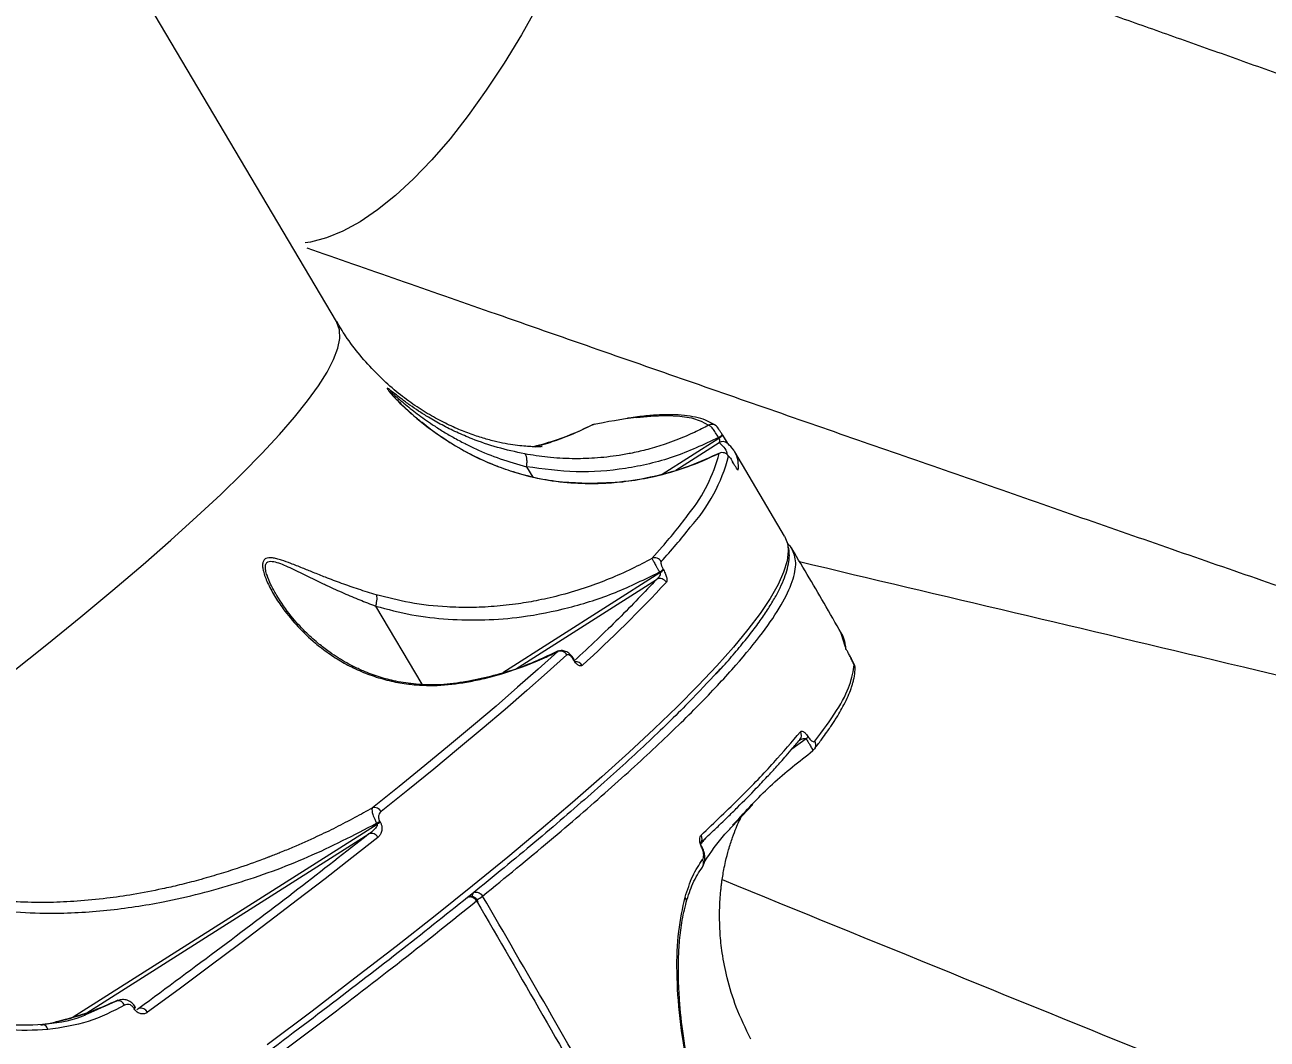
# Model space of a CAD drawing. Header units: millimetres. Extents: x -7083 to 7374, y -8368 to 7509.
# Drawn here: x 2950.7 to 3121.4, y -1060.7 to -921.3 of the extents above; entities that cross this region are included whole.
import ezdxf

# ---------------------------------------------------------------- set-up
doc = ezdxf.new("R2010")
doc.units = ezdxf.units.MM
for name, color, linetype in [('DIKOM_ОБЪЕКТ', 7, 'Continuous'), ('DIKOM_РАЗМЕР_ЗОНА', 7, 'Continuous'), ('DIKOM_РАЗМЕР_ОБЪЕКТА', 7, 'Continuous')]:
    doc.layers.add(name, color=color, linetype=linetype)
doc.styles.add('style1', font='arial.ttf', dxfattribs={"width": 0.8})
doc.dimstyles.new('1-50', dxfattribs={"dimtxt": 300, "dimasz": 200, "dimexe": 100, "dimexo": 0, "dimgap": 100, "dimtad": 1, "dimtxsty": 'style1', "dimcen": 200, "dimclrd": 7, "dimclre": 7, "dimclrt": 7, "dimadec": 1, "dimazin": 2, "dimtfac": 1, "dimtmove": 0, "dimatfit": 2, "dimfxl": 0, "dimlwd": 25, "dimlwe": 18, "dimarcsym": 0})

# ---------------------------------------------------------------- blocks, each defined once
blk = doc.blocks.new('*D10')
at = {"layer": 'Defpoints', "color": 0, "transparency": 16777216}
for p in [(4593.55, 648.92), (-5583.43, 647.96), (4593.55, -5902.54)]:
    blk.add_point(p, dxfattribs=at)
at = {"layer": 'DIKOM_РАЗМЕР_ОБЪЕКТА', "color": 7, "lineweight": 18, "transparency": 16777216}
for p, q in [((4593.55, 648.92), (4593.55, -6002.54)), ((-5583.43, 647.96), (-5583.43, -6002.54))]:
    blk.add_line(p, q, dxfattribs=at)
at = {"layer": 'DIKOM_РАЗМЕР_ОБЪЕКТА', "color": 7, "lineweight": 25, "transparency": 16777216}
blk.add_line((-5383.43, -5902.54), (4393.55, -5902.54), dxfattribs=at)
at = {"layer": 'DIKOM_РАЗМЕР_ОБЪЕКТА', "color": 7, "transparency": 16777216}
for points in [[(-5383.43, -5869.2), (-5383.43, -5935.87), (-5583.43, -5902.54)], [(4393.55, -5869.2), (4393.55, -5935.87), (4593.55, -5902.54)]]:
    blk.add_solid(points, dxfattribs=at)
at = {"layer": 'DIKOM_РАЗМЕР_ОБЪЕКТА', "color": 7, "transparency": 16777216, "insert": (-226.13, -5649.37), "char_height": 300, "attachment_point": 5, "style": 'style1'}
blk.add_mtext('10150', dxfattribs=at)
blk = doc.blocks.new('*D11')
at = {"layer": 'Defpoints', "color": 0, "transparency": 16777216}
for p in [(-321.71, 5509.06), (-348.71, -4811.52), (5568.58, -4811.52)]:
    blk.add_point(p, dxfattribs=at)
at = {"layer": 'DIKOM_РАЗМЕР_ОБЪЕКТА', "color": 7, "lineweight": 18, "transparency": 16777216}
for p, q in [((-321.71, 5509.06), (5668.58, 5509.06)), ((-348.71, -4811.52), (5668.58, -4811.52))]:
    blk.add_line(p, q, dxfattribs=at)
at = {"layer": 'DIKOM_РАЗМЕР_ОБЪЕКТА', "color": 7, "lineweight": 25, "transparency": 16777216}
blk.add_line((5568.58, 5309.06), (5568.58, -4611.52), dxfattribs=at)
at = {"layer": 'DIKOM_РАЗМЕР_ОБЪЕКТА', "color": 7, "transparency": 16777216}
for points in [[(5535.25, 5309.06), (5601.91, 5309.06), (5568.58, 5509.06)], [(5535.25, -4611.52), (5601.91, -4611.52), (5568.58, -4811.52)]]:
    blk.add_solid(points, dxfattribs=at)
at = {"layer": 'DIKOM_РАЗМЕР_ОБЪЕКТА', "color": 7, "transparency": 16777216, "insert": (5315.31, 775.23), "char_height": 300, "attachment_point": 5, "rotation": 90, "style": 'style1'}
blk.add_mtext('10300', dxfattribs=at)
blk = doc.blocks.new('*D12')
at = {"layer": 'Defpoints', "color": 0, "transparency": 16777216}
for p in [(-621.71, 7509.06), (-373.6, -6811.53), (7273.89, -6811.53)]:
    blk.add_point(p, dxfattribs=at)
at = {"layer": 'DIKOM_РАЗМЕР_ЗОНА', "color": 7, "lineweight": 18, "transparency": 16777216}
for p, q in [((-621.71, 7509.06), (7373.89, 7509.06)), ((-373.6, -6811.53), (7373.89, -6811.53))]:
    blk.add_line(p, q, dxfattribs=at)
at = {"layer": 'DIKOM_РАЗМЕР_ЗОНА', "color": 7, "lineweight": 25, "transparency": 16777216}
blk.add_line((7273.89, 7309.06), (7273.89, -6611.53), dxfattribs=at)
at = {"layer": 'DIKOM_РАЗМЕР_ЗОНА', "color": 7, "transparency": 16777216}
for points in [[(7240.56, 7309.06), (7307.22, 7309.06), (7273.89, 7509.06)], [(7240.56, -6611.53), (7307.22, -6611.53), (7273.89, -6811.53)]]:
    blk.add_solid(points, dxfattribs=at)
at = {"layer": 'DIKOM_РАЗМЕР_ЗОНА', "color": 7, "transparency": 16777216, "insert": (7020.62, 1288.25), "char_height": 300, "attachment_point": 5, "rotation": 90, "style": 'style1'}
blk.add_mtext('14300', dxfattribs=at)
blk = doc.blocks.new('*D13')
at = {"layer": 'Defpoints', "color": 0, "transparency": 16777216}
for p in [(6593.53, 996.24), (-7083.43, 647.96), (6593.53, -8268.31)]:
    blk.add_point(p, dxfattribs=at)
at = {"layer": 'DIKOM_РАЗМЕР_ЗОНА', "color": 7, "lineweight": 18, "transparency": 16777216}
for p, q in [((6593.53, 996.24), (6593.53, -8368.31)), ((-7083.43, 647.96), (-7083.43, -8368.31))]:
    blk.add_line(p, q, dxfattribs=at)
at = {"layer": 'DIKOM_РАЗМЕР_ЗОНА', "color": 7, "lineweight": 25, "transparency": 16777216}
blk.add_line((-6883.43, -8268.31), (6393.53, -8268.31), dxfattribs=at)
at = {"layer": 'DIKOM_РАЗМЕР_ЗОНА', "color": 7, "transparency": 16777216}
for points in [[(-6883.43, -8234.97), (-6883.43, -8301.64), (-7083.43, -8268.31)], [(6393.53, -8234.97), (6393.53, -8301.64), (6593.53, -8268.31)]]:
    blk.add_solid(points, dxfattribs=at)
at = {"layer": 'DIKOM_РАЗМЕР_ЗОНА', "color": 7, "transparency": 16777216, "insert": (322.1, -8015.03), "char_height": 300, "attachment_point": 5, "style": 'style1'}
blk.add_mtext('13650', dxfattribs=at)

msp = doc.modelspace()

# ---------------------------------------------------------------- linework, layer by layer
at = {"layer": 'DIKOM_ОБЪЕКТ', "color": 7, "linetype": 'Continuous', "lineweight": 15}
for p, q in [((2993.526, -962.059), (2805.797, -644.821)), ((3028.955, -976.166), (3028.771, -976.243)), ((3038.265, -983.011), (3046.062, -978.059)), ((3046.062, -978.059), (3046.021, -977.99)), ((3046.552, -977.579), (3046.549, -977.576)), ((3046.592, -977.647), (3046.552, -977.579)), ((3040.138, -982.467), (3046.103, -978.678)), ((3055.116, -991.522), (3048.268, -979.95)), ((3047.969, -981.34), (3047.941, -981.292)), ((3047.943, -981.299), (3047.941, -981.292)), ((3047.943, -981.299), (3047.97, -981.346)), ((3047.969, -981.34), (3047.97, -981.346)), ((3019.652, -981.992), (3019.653, -981.994)), ((3019.653, -981.994), (3020.509, -983.442)), ((3027.714, -984.31), (3027.72, -984.304)), ((3038.304, -992.988), (3036.875, -994.599)), ((3056.131, -993.237), (3055.42, -992.388)), ((3016.391, -1010.266), (3037.96, -996.551)), ((3037.96, -996.551), (3037.907, -996.463)), ((3038.413, -996.095), (3038.466, -996.183)), ((3018.134, -1009.803), (3037.512, -997.482)), ((2998.901, -1001.139), (2998.902, -1001.142)), ((2998.902, -1001.142), (3005.267, -1011.899)), ((3062.92, -1005.069), (3062.874, -1004.92)), ((3063.415, -1006.662), (3062.92, -1005.069)), ((3026.029, -1008.427), (3026.046, -1008.455)), ((3026.097, -1008.384), (3026.081, -1008.356)), ((3058.094, -1019.4), (3056.11, -1020.814)), ((3059.087, -1020.919), (3058.961, -1021.013)), ((3058.977, -1021.005), (3059.209, -1020.788)), ((3048.531, -1030.766), (3050.732, -1028.41)), ((2957.33, -1057.61), (2999.103, -1031.101)), ((2999.103, -1031.101), (2999.041, -1030.997)), ((2999.461, -1030.707), (2999.523, -1030.811)), ((3047.97, -1031.257), (3048.504, -1030.706)), ((3047.976, -1031.36), (3048.531, -1030.766)), ((2959.226, -1057.052), (2997.965, -1032.469)), ((3011.519, -1041.209), (3011.564, -1041.179)), ((2963.307, -1055.419), (2959.351, -1057.186)), ((2965.658, -1056.398), (2965.706, -1056.479)), ((2965.901, -1056.294), (2965.853, -1056.213)), ((2965.854, -1056.215), (2965.853, -1056.213)), ((2966.365, -1056.447), (2966.065, -1056.623)), ((2952.89, -1058.722), (2954.815, -1058.349)), ((2953.736, -1058.546), (2952.943, -1058.691))]:
    msp.add_line(p, q, dxfattribs=at)
at = {"layer": 'DIKOM_ОБЪЕКТ', "color": 7, "linetype": 'Continuous', "lineweight": 15, "flags": 128}
for points in [[(3031.53, -895.471), (3029.699, -900.292), (3027.746, -905.028), (3025.682, -909.654), (3023.519, -914.143), (3021.268, -918.472), (3018.941, -922.617), (3016.551, -926.556), (3014.111, -930.266), (3011.634, -933.729), (3009.134, -936.924), (3006.625, -939.835), (3004.12, -942.445), (3001.632, -944.741), (2999.176, -946.709), (2996.764, -948.34), (2994.41, -949.624), (2992.127, -950.555), (2989.927, -951.126), (2989.231, -951.234)], [(2948.772, -1010.367), (2953.718, -1006.421), (2958.395, -1002.615), (2962.799, -998.951), (2966.926, -995.435), (2970.772, -992.068), (2974.332, -988.855), (2977.605, -985.797), (2980.587, -982.899), (2983.276, -980.162), (2985.667, -977.589), (2987.761, -975.183), (2989.553, -972.945), (2991.044, -970.879), (2992.231, -968.985), (2993.114, -967.266), (2993.691, -965.722), (2993.962, -964.357), (2993.926, -963.17), (2993.585, -962.163), (2993.526, -962.059)], [(3034.763, -975.22), (3036.704, -975.034), (3038.842, -974.957), (3040.709, -975.044), (3042.304, -975.296), (3043.625, -975.714), (3044.671, -976.296)], [(3028.683, -976.258), (3028.85, -976.19), (3028.955, -976.166)], [(3047.469, -979.024), (3047.353, -978.867), (3047.237, -978.757)], [(3055.116, -991.522), (3055.482, -992.401), (3055.553, -992.726)], [(3055.553, -992.726), (3055.62, -993.584), (3055.453, -994.944), (3054.981, -996.482), (3054.205, -998.196), (3053.126, -1000.084), (3051.743, -1002.146), (3050.059, -1004.378), (3048.075, -1006.78), (3045.793, -1009.349), (3043.213, -1012.083), (3040.34, -1014.981), (3037.174, -1018.038), (3033.719, -1021.253), (3029.978, -1024.624), (3025.953, -1028.147), (3021.649, -1031.819), (3017.068, -1035.637), (3012.215, -1039.598), (3007.093, -1043.699), (3001.708, -1047.936), (2996.063, -1052.306), (2990.164, -1056.804), (2984.014, -1061.428)], [(3023.925, -1007.396), (3021.245, -1009.814), (3018.418, -1012.31), (3015.445, -1014.884), (3012.328, -1017.534), (3009.068, -1020.26), (3005.667, -1023.061), (3002.126, -1025.935), (2998.447, -1028.881)], [(3025.181, -1007.846), (3022.494, -1010.268), (3019.661, -1012.77), (3016.682, -1015.349), (3013.558, -1018.006), (3010.291, -1020.738), (3006.882, -1023.545), (3003.334, -1026.425), (2999.646, -1029.378)], [(3026.08, -1008.355), (3026.077, -1008.375), (3026.029, -1008.427)], [(3026.097, -1008.384), (3026.093, -1008.403), (3026.046, -1008.455)], [(3059.302, -1020.642), (3059.228, -1020.763), (3059.209, -1020.788)], [(2999.216, -1032.943), (2995.646, -1035.751), (2991.961, -1038.617), (2988.164, -1041.54), (2984.256, -1044.52), (2980.238, -1047.555), (2976.112, -1050.643), (2971.879, -1053.785), (2967.54, -1056.979)], [(3043.708, -1034.28), (3043.78, -1034.271), (3043.789, -1034.28)], [(2953.841, -1059.358), (2953.782, -1059.186), (2953.701, -1059.031), (2953.603, -1058.898), (2953.49, -1058.792), (2953.367, -1058.718), (2953.239, -1058.676), (2953.108, -1058.669), (2952.981, -1058.698)]]:
    msp.add_lwpolyline(points, dxfattribs=at)
at = {"layer": 'DIKOM_ОБЪЕКТ', "color": 7, "linetype": 'Continuous', "lineweight": 15}
for centre, radius, start, end in [((3042.616, -1039.539), 64.797, 96.96117, 102.41702), ((3045.118, -977.185), 0.995, 53.24783, 116.70208), ((3045.12, -977.181), 0.991, 30.60878, 53.18757), ((3045.314, -976.532), 1.621, 295.86157, 319.77194), ((3045.355, -976.6), 1.621, 295.86157, 319.77194), ((3046.613, -979.533), 0.996, 51.24946, 120.86308), ((3046.556, -981.063), 1.004, 30.72108, 116.06779), ((3045.251, -981.736), 3.503, 9.39224, 50.73281), ((3025.232, -974.863), 21.544, 321.12952, 345.7642), ((3024.543, -974.505), 23.661, 318.08277, 345.19872), ((3043.859, -981.969), 4.914, 354.20029, 9.42469), ((2983.666, -945.282), 72.534, 318.87483, 323.54308), ((2976.716, -938.903), 83.213, 317.59388, 321.84403), ((3037.282, -995.526), 1.013, 30.003, 113.69544), ((3036.26, -993.667), 3.245, 300.50864, 311.57091), ((3036.313, -993.756), 3.245, 300.50864, 311.57091), ((2895.882, -864.687), 195.398, 312.25776, 317.03015), ((3037.982, -998.375), 1.009, 29.83891, 117.78596), ((3024.297, -1008.338), 1.012, 29.10455, 111.51543), ((3062.557, -1007.157), 0.991, 3.33406, 29.99438), ((3026.384, -1009.815), 1.031, 29.53957, 95.96353), ((3063.823, -1009.685), 0.99, 353.26389, 29.89067), ((3056.462, -1018.903), 0.97, 321.92767, 30.54467), ((3057.635, -1018.85), 0.716, 309.83112, 341.91638), ((3058.431, -1020.202), 0.976, 333.18038, 30.29375), ((2998.751, -1029.843), 1.009, 27.47639, 107.51533), ((2996.269, -1026.533), 5.255, 301.83656, 307.40474), ((2996.331, -1026.637), 5.255, 301.83656, 307.40474), ((2998.331, -1033.391), 0.992, 26.86663, 111.62633), ((3042.831, -1033.135), 0.938, 318.28485, 31.96448), ((3043.081, -1036.495), 0.903, 324.02902, 33.64353), ((3011.868, -1041.884), 0.76, 99.73388, 117.36234), ((3012.794, -1040.949), 0.608, 138.68833, 193.39598), ((3012.689, -1041.226), 0.764, 99.81303, 117.39798), ((3009.32, -1035.315), 7.126, 299.51502, 306.95882), ((3040.838, -1041.655), 0.776, 345.16581, 39.41802), ((3012.706, -1041.502), 0.188, 294.50339, 343.12391), ((2963.499, -1056.365), 0.965, 22.27358, 101.42806), ((2965.478, -1056.009), 0.429, 294.93472, 331.3532), ((2965.547, -1056.117), 0.396, 293.704, 333.43449), ((2966.646, -1057.392), 0.985, 24.79451, 106.56682)]:
    msp.add_arc(centre, radius, start, end, dxfattribs=at)
for points, knots in [([(3031.53, -895.471), (3034.9, -896.673), (3041.408, -898.993), (3050.763, -902.325), (3059.387, -905.395), (3067.84, -908.401), (3076.427, -911.454), (3085.094, -914.533), (3093.417, -917.489), (3101.305, -920.289), (3109.172, -923.081), (3117.11, -925.898), (3127.228, -929.487), (3139.321, -933.774), (3153.311, -938.732), (3167.026, -943.589), (3180.402, -948.323), (3190.728, -951.975), (3198.236, -954.627), (3203.103, -956.346), (3207.956, -958.059), (3212.427, -959.636), (3216.586, -961.102), (3220.619, -962.523), (3224.95, -964.047), (3230.016, -965.829), (3235.862, -967.882), (3242.571, -970.235), (3249.47, -972.651), (3256.173, -974.993), (3262.467, -977.187), (3268.209, -979.185), (3273.513, -981.026), (3279.037, -982.939), (3284.942, -984.978), (3291.226, -987.14), (3297.176, -989.18), (3302.802, -991.103), (3306.424, -992.335), (3308.189, -992.935)], [0, 0, 0, 0, 0.0330657, 0.063849, 0.0923497, 0.118568, 0.1480427, 0.1782799, 0.2057466, 0.2322012, 0.2584342, 0.2860887, 0.3136956, 0.3628747, 0.4119019, 0.4607773, 0.508627, 0.5556489, 0.5730286, 0.5908862, 0.6092219, 0.6266811, 0.640553, 0.6556049, 0.6718367, 0.6892486, 0.7128119, 0.7382401, 0.7659593, 0.7922881, 0.8160625, 0.8395798, 0.8599151, 0.8789479, 0.9054701, 0.9308364, 0.9550468, 0.9781014, 1, 1, 1, 1]), ([(2989.427, -951.897), (2997.848, -954.842), (3015.189, -960.907), (3040.953, -969.884), (3066.778, -978.87), (3092.102, -987.672), (3116.937, -996.295), (3140.816, -1004.576), (3163.773, -1012.521), (3185.831, -1020.128), (3207.388, -1027.517), (3228.464, -1034.684), (3242.025, -1039.218), (3248.812, -1041.487)], [0, 0, 0, 0, 0.0883432, 0.1819345, 0.2752791, 0.3685131, 0.4617734, 0.5552002, 0.6435701, 0.7323384, 0.8214365, 0.9106269, 1, 1, 1, 1]), ([(3021.754, -979.233), (3021.763, -979.232), (3021.798, -979.229), (3021.609, -979.244), (3021.177, -979.257), (3020.49, -979.252), (3019.581, -979.205), (3018.459, -979.096), (3017.136, -978.902), (3015.624, -978.6), (3013.935, -978.165), (3012.081, -977.569), (3010.079, -976.785), (3007.95, -975.781), (3005.722, -974.531), (3003.434, -973.009), (3001.134, -971.198), (2998.874, -969.094), (2996.725, -966.697), (2994.915, -964.334), (2993.949, -962.707), (2993.552, -962.038)], [0, 0, 0, 0, 0.021019, 0.0907649, 0.1568808, 0.2196079, 0.2792641, 0.3362303, 0.3909338, 0.4438322, 0.4953983, 0.5461044, 0.5964061, 0.6467228, 0.6974104, 0.7486681, 0.8007023, 0.8536052, 0.9073666, 0.961902, 1, 1, 1, 1]), ([(3019.397, -980.234), (3018.129, -979.957), (3015.592, -979.404), (3012.524, -978.335), (3010.016, -977.269), (3008.01, -976.271), (3006.273, -975.284), (3004.817, -974.363), (3003.563, -973.503), (3002.46, -972.688), (3001.641, -972.05), (3001.115, -971.637), (3000.667, -971.292), (3000.422, -971.139), (3000.495, -971.305), (3000.696, -971.57), (3001.02, -971.949), (3001.634, -972.621), (3002.72, -973.717), (3004.327, -975.169), (3006.436, -976.864), (3009.061, -978.68), (3011.929, -980.3), (3014.62, -981.54), (3017.046, -982.463), (3020.043, -983.358), (3023.598, -984.095), (3026.376, -984.236), (3027.72, -984.304)], [0, 0, 0, 0, 0.0626382, 0.1252896, 0.1665067, 0.2082742, 0.2494061, 0.2817626, 0.311983, 0.3454827, 0.3744558, 0.3909839, 0.4059773, 0.4373838, 0.4528832, 0.4689931, 0.4839699, 0.5004509, 0.5398825, 0.5827295, 0.6256344, 0.6878832, 0.7498864, 0.7919032, 0.8336245, 0.8747441, 0.9394042, 1, 1, 1, 1]), ([(3000.798, -971.629), (3000.824, -971.635), (3000.864, -971.645), (3001.025, -971.769), (3001.222, -971.931), (3001.541, -972.204), (3002.069, -972.659), (3002.78, -973.263), (3003.661, -973.981), (3004.615, -974.722), (3005.637, -975.472), (3006.795, -976.273), (3008.097, -977.109), (3009.581, -977.983), (3011.098, -978.793), (3013.216, -979.812), (3015.976, -980.957), (3018.427, -981.647), (3019.652, -981.992)], [0, 0, 0, 0, 0.034254, 0.05261, 0.0720223, 0.1057062, 0.144028, 0.1998207, 0.2564317, 0.3135501, 0.3710539, 0.4297509, 0.500766, 0.571655, 0.6478294, 0.7137204, 0.8568814, 1, 1, 1, 1]), ([(3027.715, -984.286), (3026.509, -984.242), (3024.072, -984.153), (3020.633, -983.523), (3017.514, -982.666), (3014.58, -981.575), (3011.913, -980.323), (3009.581, -978.995), (3007.806, -977.837), (3006.416, -976.83), (3005.199, -975.886), (3003.734, -974.673), (3002.363, -973.406), (3001.418, -972.419), (3000.978, -971.917), (3000.88, -971.782), (3000.83, -971.713)], [0, 0, 0, 0, 0.1010784, 0.2041805, 0.2981186, 0.3839544, 0.4838934, 0.5674148, 0.6348904, 0.6862717, 0.7333236, 0.7887129, 0.8867598, 0.9416342, 0.9705909, 1, 1, 1, 1]), ([(3045.235, -976.107), (3045.007, -975.971), (3044.419, -975.619), (3043.255, -975.255), (3041.769, -974.97), (3040.075, -974.84), (3038.182, -974.845), (3036.049, -975.004), (3034.486, -975.171), (3033.571, -975.324), (3033.51, -975.335)], [0, 0, 0, 0, 0.0932212, 0.2410145, 0.3895147, 0.538232, 0.6876582, 0.8379771, 0.9890758, 1, 1, 1, 1]), ([(3044.671, -976.296), (3044.028, -976.629), (3043.006, -977.158), (3041.026, -978.04), (3038.889, -978.859), (3036.412, -979.605), (3034.294, -980.104), (3031.863, -980.544), (3029.103, -980.853), (3025.809, -980.933), (3022.6, -980.76), (3020.441, -980.405), (3019.397, -980.234)], [0, 0, 0, 0, 0.0834527, 0.1325787, 0.2499223, 0.3473675, 0.4310406, 0.5009619, 0.6323516, 0.7505555, 0.8795224, 1, 1, 1, 1]), ([(3028.854, -976.189), (3027.207, -976.959), (3024.535, -978.21), (3021.684, -978.959), (3020.59, -979.246)], [0, 0, 0, 0, 0.6159637, 1, 1, 1, 1]), ([(3020.827, -979.25), (3021.3, -979.118), (3022.615, -978.751), (3024.393, -978.125), (3026.014, -977.478), (3027.338, -976.906), (3028.17, -976.505), (3028.683, -976.258)], [0, 0, 0, 0, 0.174992, 0.4861377, 0.670807, 0.7971179, 1, 1, 1, 1]), ([(3046.021, -977.99), (3045.889, -977.76), (3045.627, -977.302), (3045.221, -976.74), (3044.874, -976.361), (3044.739, -976.318), (3044.671, -976.296)], [0, 0, 0, 0, 0.253719, 0.5054533, 0.7541437, 1, 1, 1, 1]), ([(3045.673, -976.367), (3045.656, -976.352), (3045.536, -976.241), (3045.374, -976.169), (3045.235, -976.107)], [0, 0, 0, 0, 0.1383365, 1, 1, 1, 1]), ([(3046.55, -977.593), (3046.51, -977.526), (3046.428, -977.392), (3046.258, -977.121), (3046.05, -976.804), (3045.838, -976.508), (3045.756, -976.428), (3045.714, -976.388)], [0, 0, 0, 0, 0.1182711, 0.2378446, 0.4825289, 0.7362035, 1, 1, 1, 1]), ([(3046.021, -977.99), (3043.975, -978.951), (3039.881, -980.874), (3033.25, -982.393), (3026.447, -982.94), (3021.917, -982.31), (3019.653, -981.994)], [0, 0, 0, 0, 0.2496548, 0.4994936, 0.7498083, 1, 1, 1, 1]), ([(3046.062, -978.059), (3046.078, -978.089), (3046.112, -978.152), (3046.149, -978.254), (3046.174, -978.357), (3046.185, -978.479), (3046.167, -978.599), (3046.124, -978.652), (3046.103, -978.678)], [0, 0, 0, 0, 0.1100781, 0.2280869, 0.3574749, 0.500872, 0.7500115, 1, 1, 1, 1]), ([(3046.59, -977.645), (3046.641, -977.731), (3046.745, -977.905), (3046.899, -978.159), (3047.042, -978.39), (3047.167, -978.589), (3047.222, -978.671), (3047.245, -978.706)], [0, 0, 0, 0, 0.2109451, 0.4226895, 0.6322643, 0.844044, 1, 1, 1, 1]), ([(3047.235, -978.752), (3047.23, -978.741), (3047.219, -978.717), (3047.103, -978.524), (3046.971, -978.305), (3046.854, -978.109), (3046.725, -977.891), (3046.636, -977.738), (3046.591, -977.661)], [0, 0, 0, 0, 0.2212716, 0.4740825, 0.6028355, 0.7338374, 0.8656447, 1, 1, 1, 1]), ([(3046.322, -980.066), (3044.855, -980.737), (3041.911, -982.083), (3037.233, -983.399), (3032.441, -984.225), (3029.213, -984.277), (3027.597, -984.303)], [0, 0, 0, 0, 0.2494634, 0.5008272, 0.7501197, 1, 1, 1, 1]), ([(3046.103, -978.678), (3046.586, -979.091), (3047.103, -979.533), (3047.171, -980.24), (3047.176, -980.287)], [0, 0, 0, 0, 0.9337038, 1, 1, 1, 1]), ([(3019.652, -981.992), (3019.675, -981.779), (3019.722, -981.341), (3019.689, -980.783), (3019.582, -980.373), (3019.458, -980.279), (3019.397, -980.234)], [0, 0, 0, 0, 0.2426822, 0.4999901, 0.7573032, 1, 1, 1, 1]), ([(3027.72, -984.304), (3028.653, -984.299), (3030.645, -984.289), (3033.808, -983.978), (3037.574, -983.301), (3041.778, -982.118), (3044.669, -980.813), (3046.114, -980.161)], [0, 0, 0, 0, 0.1471495, 0.3139277, 0.5003318, 0.7501636, 1, 1, 1, 1]), ([(3047.419, -980.55), (3047.428, -980.548), (3047.448, -980.544), (3047.57, -980.706), (3047.742, -980.965), (3047.875, -981.187), (3047.943, -981.299)], [0, 0, 0, 0, 0.2500496, 0.4998877, 0.7492336, 1, 1, 1, 1]), ([(3048.749, -982.466), (3048.735, -982.468), (3048.708, -982.473), (3048.527, -982.231), (3048.271, -981.845), (3048.071, -981.513), (3047.97, -981.346)], [0, 0, 0, 0, 0.2500095, 0.4997961, 0.7494575, 1, 1, 1, 1]), ([(3013.604, -1041.01), (3016.741, -1038.442), (3022.989, -1033.328), (3031.007, -1026.383), (3037.981, -1020.021), (3043.823, -1014.297), (3048.567, -1009.201), (3052.217, -1004.737), (3054.798, -1000.899), (3056.302, -997.698), (3056.846, -995.085), (3056.362, -993.851), (3056.122, -993.242)], [0, 0, 0, 0, 0.1039819, 0.2071145, 0.3093978, 0.4108317, 0.5114162, 0.6111514, 0.7100373, 0.8080737, 0.9052608, 1, 1, 1, 1]), ([(3045.712, -1010.457), (3045.958, -1010.192), (3046.881, -1009.196), (3048.277, -1007.583), (3049.897, -1005.625), (3051.301, -1003.793), (3052.509, -1002.077), (3053.521, -1000.475), (3054.344, -998.98), (3054.981, -997.585), (3055.439, -996.279), (3055.706, -995.055), (3055.8, -993.979), (3055.701, -993.342), (3055.657, -993.065)], [0, 0, 0, 0, 0.0338415, 0.1273606, 0.2201086, 0.312037, 0.4031071, 0.4932994, 0.5826272, 0.6711557, 0.7590218, 0.8463206, 0.9330753, 1, 1, 1, 1]), ([(3062.911, -1004.898), (3062.123, -1003.515), (3059.82, -999.471), (3057.433, -995.475), (3055.862, -992.846)], [0, 0, 0, 0, 0.3422303, 1, 1, 1, 1]), ([(2998.972, -999.592), (2998.165, -999.345), (2996.541, -998.848), (2994.22, -998.034), (2992.149, -997.252), (2990.362, -996.538), (2988.773, -995.892), (2987.31, -995.303), (2986.141, -994.876), (2985.312, -994.634), (2984.519, -994.472), (2983.869, -994.505), (2983.489, -994.849), (2983.354, -995.245), (2983.352, -995.755), (2983.508, -996.623), (2984.022, -997.979), (2984.97, -999.742), (2986.347, -1001.799), (2988.188, -1004.018), (2990.313, -1006.038), (2992.385, -1007.632), (2994.309, -1008.858), (2996.405, -1009.938), (2998.647, -1010.827), (3001.01, -1011.491), (3003.265, -1011.884), (3005.383, -1012.055), (3008.03, -1012.08), (3010.037, -1011.797), (3011.38, -1011.607)], [0, 0, 0, 0, 0.0414679, 0.0834109, 0.1246539, 0.1569919, 0.1872219, 0.2206019, 0.2496168, 0.2661071, 0.2811088, 0.3124967, 0.3280546, 0.3440075, 0.3590833, 0.375594, 0.4150533, 0.4578405, 0.5006759, 0.5629603, 0.6249164, 0.6667754, 0.7084899, 0.749705, 0.7931822, 0.8347088, 0.8746289, 0.9063802, 0.9373517, 1, 1, 1, 1]), ([(2985.307, -999.689), (2985.28, -999.645), (2984.974, -999.156), (2984.488, -998.211), (2984.007, -997.092), (2983.784, -996.272), (2983.722, -995.717), (2983.807, -995.289), (2984.07, -995.031), (2984.56, -994.952), (2985.313, -995.113), (2986.301, -995.495), (2987.375, -995.984), (2988.486, -996.522), (2989.625, -997.083), (2990.857, -997.685), (2992.479, -998.459), (2994.446, -999.353), (2996.679, -1000.299), (2998.167, -1000.864), (2998.902, -1001.142)], [0, 0, 0, 0, 0.0068969, 0.0775385, 0.1487441, 0.1867894, 0.2203815, 0.2568218, 0.291724, 0.3255938, 0.3791475, 0.434267, 0.489576, 0.5456533, 0.598854, 0.6529778, 0.7174166, 0.8189735, 0.9105736, 1, 1, 1, 1]), ([(3036.875, -994.599), (3035.961, -995.086), (3034.047, -996.107), (3031.076, -997.417), (3027.856, -998.625), (3024.611, -999.608), (3021.445, -1000.346), (3018.35, -1000.881), (3015.223, -1001.229), (3011.947, -1001.375), (3008.073, -1001.28), (3003.719, -1000.818), (3000.504, -999.988), (2998.972, -999.592)], [0, 0, 0, 0, 0.0794209, 0.1663985, 0.2491831, 0.343698, 0.4269131, 0.4989153, 0.5848865, 0.6680878, 0.7497662, 0.8807262, 1, 1, 1, 1]), ([(3036.875, -994.599), (3036.9, -994.641), (3036.951, -994.728), (3037.137, -995.061), (3037.333, -995.417), (3037.509, -995.736), (3037.704, -996.092), (3037.839, -996.338), (3037.907, -996.463)], [0, 0, 0, 0, 0.2323446, 0.4741883, 0.6010931, 0.7316485, 0.8645977, 1, 1, 1, 1]), ([(3038.159, -995.02), (3038.138, -995.059), (3038.094, -995.138), (3038.111, -995.344), (3038.163, -995.549), (3038.226, -995.724), (3038.309, -995.91), (3038.379, -996.033), (3038.413, -996.095)], [0, 0, 0, 0, 0.2487728, 0.4982672, 0.6262752, 0.7492606, 0.8753103, 1, 1, 1, 1]), ([(3057.161, -995.042), (3076.824, -999.69), (3118.719, -1009.593), (3182.619, -1025), (3226.724, -1035.985), (3248.812, -1041.487)], [0, 0, 0, 0, 0.3062876, 0.6525775, 1, 1, 1, 1]), ([(2998.901, -1001.139), (3000.549, -1001.576), (3003.833, -1002.448), (3008.867, -1003.027), (3013.912, -1003.12), (3019.486, -1002.657), (3025.519, -1001.464), (3031.901, -999.43), (3035.908, -997.45), (3037.907, -996.463)], [0, 0, 0, 0, 0.1253581, 0.2497307, 0.3744926, 0.5004033, 0.6664972, 0.8335804, 1, 1, 1, 1]), ([(3037.96, -996.551), (3037.971, -996.573), (3037.993, -996.618), (3038.011, -996.731), (3037.984, -996.915), (3037.834, -997.209), (3037.641, -997.373), (3037.512, -997.482)], [0, 0, 0, 0, 0.0515544, 0.1084871, 0.2507106, 0.5004723, 1, 1, 1, 1]), ([(3038.466, -996.183), (3038.519, -996.279), (3038.628, -996.472), (3038.756, -996.763), (3038.854, -997.037), (3038.935, -997.358), (3038.962, -997.683), (3038.892, -997.81), (3038.857, -997.873)], [0, 0, 0, 0, 0.1238392, 0.2505968, 0.3732756, 0.5015505, 0.7510094, 1, 1, 1, 1]), ([(3037.512, -997.482), (3035.859, -999.234), (3032.614, -1002.673), (3028.308, -1006.694), (3026.196, -1008.667)], [0, 0, 0, 0, 0.5093961, 1, 1, 1, 1]), ([(3011.373, -1011.533), (3010.192, -1011.709), (3007.857, -1012.056), (3004.58, -1011.954), (3001.772, -1011.541), (2999.356, -1010.907), (2997.408, -1010.185), (2995.843, -1009.456), (2994.61, -1008.792), (2993.456, -1008.089), (2992.206, -1007.231), (2990.767, -1006.108), (2989.059, -1004.549), (2987.082, -1002.404), (2985.932, -1000.648), (2985.302, -999.687)], [0, 0, 0, 0, 0.1016875, 0.2010435, 0.2869504, 0.3598131, 0.4355093, 0.4874215, 0.5308141, 0.5768775, 0.6252504, 0.6864461, 0.7691148, 0.8736676, 1, 1, 1, 1]), ([(2998.972, -999.592), (2998.996, -999.671), (2999.045, -999.832), (2999.051, -1000.207), (2999.007, -1000.65), (2998.936, -1000.978), (2998.901, -1001.139)], [0, 0, 0, 0, 0.2457611, 0.5000034, 0.754244, 1, 1, 1, 1]), ([(3063.52, -1006.976), (3063.51, -1006.819), (3063.487, -1006.456), (3063.361, -1005.916), (3063.193, -1005.386), (3063.011, -1005.037), (3062.933, -1004.885)], [0, 0, 0, 0, 0.2382122, 0.5523778, 0.8062766, 1, 1, 1, 1]), ([(3024.008, -1007.321), (3022.043, -1008.236), (3017.965, -1010.133), (3013.568, -1011.081), (3011.29, -1011.572)], [0, 0, 0, 0, 0.4820776, 1, 1, 1, 1]), ([(3011.38, -1011.607), (3012.1, -1011.464), (3013.739, -1011.14), (3016.447, -1010.414), (3019.316, -1009.446), (3021.867, -1008.398), (3023.327, -1007.688), (3023.925, -1007.396)], [0, 0, 0, 0, 0.1659228, 0.3773769, 0.6331785, 0.8496452, 1, 1, 1, 1]), ([(3026.08, -1008.355), (3025.956, -1008.173), (3025.704, -1007.805), (3025.257, -1007.471), (3024.868, -1007.312), (3024.57, -1007.257), (3024.282, -1007.265), (3024.108, -1007.322), (3024.023, -1007.35)], [0, 0, 0, 0, 0.2473651, 0.5022707, 0.6313563, 0.7589094, 0.8822671, 1, 1, 1, 1]), ([(3064.046, -1007.914), (3063.957, -1007.754), (3063.78, -1007.436), (3063.577, -1007.044), (3063.442, -1006.762), (3063.424, -1006.695), (3063.415, -1006.662)], [0, 0, 0, 0, 0.2502644, 0.5000223, 0.7499123, 1, 1, 1, 1]), ([(3025.181, -1007.846), (3025.23, -1007.82), (3025.327, -1007.769), (3025.515, -1007.851), (3025.675, -1007.975), (3025.798, -1008.101), (3025.92, -1008.251), (3025.993, -1008.368), (3026.029, -1008.427)], [0, 0, 0, 0, 0.2499525, 0.4991791, 0.6254167, 0.749511, 0.8753954, 1, 1, 1, 1]), ([(3027.281, -1009.306), (3027.211, -1009.343), (3027.07, -1009.417), (3026.798, -1009.299), (3026.564, -1009.117), (3026.384, -1008.933), (3026.207, -1008.712), (3026.1, -1008.54), (3026.046, -1008.455)], [0, 0, 0, 0, 0.2499881, 0.4992036, 0.6251444, 0.7495018, 0.8750459, 1, 1, 1, 1]), ([(3026.123, -1008.573), (3026.125, -1008.571), (3026.151, -1008.545), (3026.144, -1008.491), (3026.112, -1008.419), (3026.096, -1008.383)], [0, 0, 0, 0, 0.0383437, 0.5078536, 1, 1, 1, 1]), ([(3064.666, -1009.255), (3064.645, -1009.199), (3064.574, -1009.018), (3064.396, -1008.639), (3064.199, -1008.242), (3064.094, -1008.04), (3064.042, -1007.94)], [0, 0, 0, 0, 0.1841573, 0.5965433, 0.8004841, 1, 1, 1, 1]), ([(3064.681, -1009.192), (3064.673, -1009.157), (3064.656, -1009.088), (3064.521, -1008.799), (3064.316, -1008.4), (3064.136, -1008.076), (3064.046, -1007.914)], [0, 0, 0, 0, 0.2500976, 0.5000335, 0.7500505, 1, 1, 1, 1]), ([(3046.301, -1009.709), (3045.072, -1011.059), (3042.376, -1014.021), (3037.009, -1019.262), (3030.464, -1025.276), (3022.942, -1031.811), (3014.518, -1038.819), (3005.223, -1046.272), (2995.117, -1054.126), (2984.258, -1062.341), (2972.713, -1070.872), (2960.522, -1079.691), (2947.807, -1088.728), (2938.833, -1094.972), (2934.371, -1098.076)], [0, 0, 0, 0, 0.0720993, 0.1582107, 0.2443208, 0.3302933, 0.4160296, 0.5014326, 0.5864068, 0.670638, 0.7541931, 0.8369902, 0.9189507, 1, 1, 1, 1]), ([(3046.301, -1009.709), (3046.109, -1009.948), (3045.891, -1010.217), (3045.583, -1010.537), (3045.547, -1010.574)], [0, 0, 0, 0, 0.8853226, 1, 1, 1, 1]), ([(3059.273, -1019.71), (3060.343, -1018.266), (3062.474, -1015.389), (3064.271, -1011.882), (3064.544, -1010.086), (3064.681, -1009.192)], [0, 0, 0, 0, 0.3360057, 0.669339, 1, 1, 1, 1]), ([(3059.302, -1020.642), (3059.619, -1020.231), (3060.188, -1019.494), (3060.864, -1018.559), (3061.357, -1017.85), (3061.743, -1017.274), (3062.428, -1016.212), (3063.166, -1014.938), (3063.841, -1013.538), (3064.175, -1012.697), (3064.377, -1012.098), (3064.51, -1011.653), (3064.645, -1011.107), (3064.762, -1010.468), (3064.79, -1010.035), (3064.806, -1009.801)], [0, 0, 0, 0, 0.0917437, 0.1645752, 0.2185497, 0.2618251, 0.3059894, 0.484291, 0.5979736, 0.7028521, 0.7371276, 0.7838037, 0.8431526, 0.9152034, 1, 1, 1, 1]), ([(3011.377, -1011.57), (3011.375, -1011.561), (3011.37, -1011.539), (3011.376, -1011.581), (3011.38, -1011.607)], [0, 0, 0, 0, 0.3890696, 1, 1, 1, 1]), ([(3043.627, -1032.638), (3045.493, -1030.863), (3049.217, -1027.319), (3053.778, -1022.571), (3056.126, -1019.795), (3057.298, -1018.41)], [0, 0, 0, 0, 0.3347086, 0.6680419, 1, 1, 1, 1]), ([(3057.168, -1019.612), (3057.291, -1019.53), (3057.5, -1019.392), (3057.786, -1019.32), (3057.959, -1019.331), (3058.042, -1019.359), (3058.078, -1019.387), (3058.094, -1019.4)], [0, 0, 0, 0, 0.4588342, 0.7744446, 0.9030965, 0.955625, 1, 1, 1, 1]), ([(3057.298, -1018.41), (3057.342, -1018.374), (3057.432, -1018.302), (3057.648, -1018.353), (3057.891, -1018.533), (3058.128, -1018.795), (3058.255, -1018.983), (3058.316, -1019.072)], [0, 0, 0, 0, 0.2502526, 0.4996962, 0.7493792, 0.8805436, 1, 1, 1, 1]), ([(3058.316, -1019.072), (3058.374, -1019.158), (3058.495, -1019.338), (3058.721, -1019.59), (3058.951, -1019.762), (3059.153, -1019.81), (3059.233, -1019.743), (3059.273, -1019.71)], [0, 0, 0, 0, 0.1200366, 0.2505904, 0.5002672, 0.749776, 1, 1, 1, 1]), ([(3043.633, -1033.625), (3044.162, -1033.129), (3045.11, -1032.238), (3046.31, -1031.088), (3047.22, -1030.206), (3047.959, -1029.482), (3049.318, -1028.137), (3050.943, -1026.489), (3052.713, -1024.623), (3053.815, -1023.425), (3054.668, -1022.475), (3055.411, -1021.632), (3056.338, -1020.556), (3056.97, -1019.786), (3057.319, -1019.361)], [0, 0, 0, 0, 0.0917403, 0.164578, 0.2185555, 0.2618419, 0.3060178, 0.4843556, 0.5980533, 0.7029459, 0.7476978, 0.8119716, 0.8960544, 1, 1, 1, 1]), ([(3048.504, -1030.706), (3050.113, -1028.957), (3053.37, -1025.416), (3057.108, -1022.496), (3058.999, -1021.019)], [0, 0, 0, 0, 0.49419, 1, 1, 1, 1]), ([(3058.094, -1019.4), (3058.185, -1019.554), (3058.362, -1019.855), (3058.64, -1020.338), (3058.867, -1020.752), (3058.99, -1021.007), (3058.971, -1021.011), (3058.961, -1021.013)], [0, 0, 0, 0, 0.1436704, 0.2808436, 0.533638, 0.7700107, 1, 1, 1, 1]), ([(2998.447, -1028.881), (2997.644, -1029.333), (2995.985, -1030.268), (2993.441, -1031.585), (2990.598, -1032.961), (2988.051, -1034.094), (2986.248, -1034.84), (2985.447, -1035.161), (2985.092, -1035.302), (2984.733, -1035.443), (2984.491, -1035.537), (2984.367, -1035.584), (2984.361, -1035.587), (2984.341, -1035.595), (2984.263, -1035.624), (2983.963, -1035.74), (2982.496, -1036.296), (2980.242, -1037.093), (2977.276, -1038.037), (2974.626, -1038.8), (2972.032, -1039.467), (2969.037, -1040.15), (2965.709, -1040.788), (2961.806, -1041.359), (2957.993, -1041.733), (2954.036, -1041.914), (2950.189, -1041.872), (2946.229, -1041.565), (2942.387, -1041.008), (2939.831, -1040.331), (2938.611, -1040.007)], [0, 0, 0, 0, 0.0443908, 0.0917365, 0.1380767, 0.1967861, 0.2262673, 0.2323187, 0.2384555, 0.2446775, 0.2509846, 0.2509957, 0.2510744, 0.2512845, 0.2520655, 0.25507, 0.2668452, 0.3278534, 0.3705338, 0.4172083, 0.4610567, 0.4999188, 0.5655438, 0.6245754, 0.6901528, 0.7500633, 0.8151009, 0.8747087, 0.9402021, 1, 1, 1, 1]), ([(2998.447, -1028.881), (2998.422, -1028.947), (2998.37, -1029.084), (2998.416, -1029.436), (2998.515, -1029.808), (2998.639, -1030.157), (2998.812, -1030.566), (2998.963, -1030.851), (2999.041, -1030.997)], [0, 0, 0, 0, 0.2198012, 0.4507103, 0.5749738, 0.7070951, 0.8496688, 1, 1, 1, 1]), ([(2999.646, -1029.378), (2999.58, -1029.441), (2999.448, -1029.567), (2999.341, -1029.813), (2999.3, -1030.052), (2999.305, -1030.26), (2999.348, -1030.486), (2999.424, -1030.635), (2999.461, -1030.707)], [0, 0, 0, 0, 0.2485605, 0.4980199, 0.6296991, 0.7488598, 0.878822, 1, 1, 1, 1]), ([(2938.45, -1041.161), (2940.131, -1041.621), (2943.53, -1042.552), (2948.779, -1043.204), (2954.95, -1043.467), (2961.967, -1043.072), (2970.581, -1041.764), (2979.85, -1039.384), (2989.699, -1035.821), (2995.924, -1032.607), (2999.041, -1030.997)], [0, 0, 0, 0, 0.0819739, 0.1657274, 0.2500105, 0.375545, 0.5002628, 0.6658806, 0.8326613, 1, 1, 1, 1]), ([(2999.103, -1031.101), (2999.108, -1031.114), (2999.121, -1031.139), (2999.129, -1031.204), (2999.101, -1031.36), (2998.945, -1031.61), (2998.573, -1032.025), (2998.208, -1032.291), (2997.965, -1032.469)], [0, 0, 0, 0, 0.0186317, 0.0391546, 0.0904883, 0.2499896, 0.5002462, 1, 1, 1, 1]), ([(2999.523, -1030.811), (2999.554, -1030.869), (2999.618, -1030.985), (2999.709, -1031.231), (2999.793, -1031.654), (2999.739, -1032.165), (2999.537, -1032.635), (2999.323, -1032.84), (2999.216, -1032.943)], [0, 0, 0, 0, 0.0621772, 0.1260316, 0.2513994, 0.5007758, 0.750449, 1, 1, 1, 1]), ([(3046.245, -1045.862), (3046.217, -1045.325), (3046.166, -1044.367), (3046.171, -1043.196), (3046.198, -1042.212), (3046.248, -1041.333), (3046.313, -1040.538), (3046.386, -1039.829), (3046.481, -1039.065), (3046.611, -1038.197), (3046.784, -1037.23), (3047.043, -1036.007), (3047.427, -1034.526), (3047.932, -1032.964), (3048.434, -1031.674), (3048.841, -1030.763), (3049.096, -1030.239), (3049.213, -1030.017), (3049.261, -1029.926)], [0, 0, 0, 0, 0.0565534, 0.1007863, 0.1396471, 0.175668, 0.2088324, 0.2391279, 0.266546, 0.3095371, 0.3582035, 0.4220034, 0.527656, 0.6506712, 0.7611781, 0.856679, 0.9413837, 1, 1, 1, 1]), ([(2997.965, -1032.469), (2994.768, -1034.974), (2988.375, -1039.985), (2977.823, -1047.992), (2970.184, -1053.629), (2966.365, -1056.447)], [0, 0, 0, 0, 0.3333151, 0.6666811, 1, 1, 1, 1]), ([(3043.708, -1034.28), (3043.665, -1034.186), (3043.579, -1033.992), (3043.469, -1033.618), (3043.419, -1033.211), (3043.469, -1032.844), (3043.574, -1032.707), (3043.627, -1032.638)], [0, 0, 0, 0, 0.1227572, 0.2513774, 0.5008934, 0.7504269, 1, 1, 1, 1]), ([(3044.1, -1036.282), (3044.99, -1034.976), (3046.185, -1033.221), (3047.611, -1031.739), (3047.976, -1031.36)], [0, 0, 0, 0, 0.7443698, 1, 1, 1, 1]), ([(3043.789, -1034.28), (3043.762, -1034.231), (3043.685, -1034.091), (3043.63, -1034.043), (3043.594, -1034.011)], [0, 0, 0, 0, 0.3503529, 1, 1, 1, 1]), ([(3044.219, -1033.055), (3044.094, -1033.197), (3043.875, -1033.445), (3043.691, -1033.732), (3043.613, -1033.855)], [0, 0, 0, 0, 0.5714833, 1, 1, 1, 1]), ([(3043.833, -1035.994), (3043.88, -1035.912), (3043.972, -1035.748), (3044.006, -1035.357), (3043.948, -1034.943), (3043.836, -1034.568), (3043.75, -1034.375), (3043.708, -1034.28)], [0, 0, 0, 0, 0.2499718, 0.4997182, 0.7494716, 0.8780049, 1, 1, 1, 1]), ([(3043.813, -1037.024), (3043.893, -1036.896), (3044.063, -1036.621), (3044.18, -1036.024), (3044.145, -1035.381), (3043.997, -1034.769), (3043.86, -1034.446), (3043.789, -1034.28)], [0, 0, 0, 0, 0.2021931, 0.4337363, 0.697872, 0.8447918, 1, 1, 1, 1]), ([(3041.589, -1041.849), (3041.871, -1040.953), (3042.471, -1039.042), (3043.348, -1037.724), (3043.813, -1037.024)], [0, 0, 0, 0, 0.4687046, 1, 1, 1, 1]), ([(3046.533, -1038.744), (3067.279, -1047.206), (3109.618, -1064.475), (3173.995, -1090.357), (3239.747, -1116.325), (3306.101, -1142.071), (3350.736, -1159.081), (3373.097, -1167.602)], [0, 0, 0, 0, 0.1928882, 0.3936496, 0.5950435, 0.7971268, 1, 1, 1, 1]), ([(3012.804, -1041.438), (3012.712, -1041.346), (3012.581, -1041.216), (3012.327, -1041.105), (3012.086, -1041.058), (3011.854, -1041.062), (3011.734, -1041.118), (3011.704, -1041.132)], [0, 0, 0, 0, 0.3152171, 0.4501008, 0.6745155, 0.9201867, 1, 1, 1, 1]), ([(3012.784, -1041.673), (3012.721, -1041.584), (3012.596, -1041.406), (3012.327, -1041.221), (3012.03, -1041.115), (3011.836, -1041.128), (3011.739, -1041.135)], [0, 0, 0, 0, 0.2499997, 0.4999997, 0.7499998, 1, 1, 1, 1]), ([(3012.559, -1040.473), (3012.656, -1040.466), (3012.85, -1040.452), (3013.147, -1040.558), (3013.416, -1040.743), (3013.542, -1040.921), (3013.604, -1041.01)], [0, 0, 0, 0, 0.2500002, 0.5000003, 0.7500003, 1, 1, 1, 1]), ([(3012.99, -1041.815), (3012.988, -1041.802), (3012.965, -1041.663), (3012.88, -1041.545), (3012.804, -1041.438)], [0, 0, 0, 0, 0.0953441, 1, 1, 1, 1]), ([(3198.092, -1641.617), (3197.447, -1630.177), (3196.158, -1607.297), (3192.951, -1572.864), (3188.815, -1538.389), (3183.662, -1503.894), (3177.558, -1469.616), (3170.523, -1435.587), (3162.584, -1401.836), (3153.705, -1368.186), (3143.836, -1334.465), (3132.966, -1300.706), (3121.083, -1266.942), (3108.265, -1233.407), (3094.523, -1200.132), (3079.956, -1167.343), (3064.6, -1135.062), (3048.469, -1103.32), (3031.557, -1071.912), (3019.588, -1051.311), (3013.604, -1041.01)], [0, 0, 0, 0, 0.056, 0.1119999, 0.1679999, 0.2239999, 0.2799998, 0.3349999, 0.3899999, 0.445, 0.5, 0.556, 0.6119999, 0.6679999, 0.7239999, 0.7799998, 0.8349999, 0.8899999, 0.945, 1, 1, 1, 1]), ([(3052.469, -1094.074), (3051.263, -1091.674), (3048.85, -1086.87), (3045.883, -1079.377), (3043.477, -1071.902), (3041.724, -1064.622), (3040.629, -1057.705), (3040.22, -1051.376), (3040.431, -1045.698), (3041.102, -1042.675), (3041.437, -1041.162)], [0, 0, 0, 0, 0.1253276, 0.2508333, 0.3753374, 0.5006094, 0.6251935, 0.7503219, 0.875062, 1, 1, 1, 1]), ([(2386.974, -1410.179), (2390.349, -1408.837), (2397.107, -1406.15), (2408.276, -1401.433), (2420.179, -1396.221), (2432.864, -1390.477), (2446.28, -1384.226), (2460.399, -1377.479), (2475.185, -1370.253), (2490.599, -1362.567), (2506.603, -1354.438), (2521.289, -1346.851), (2534.471, -1339.952), (2546.028, -1333.842), (2557.892, -1327.509), (2570.054, -1320.956), (2582.504, -1314.186), (2595.229, -1307.204), (2609.977, -1299.042), (2626.84, -1289.613), (2645.886, -1278.838), (2665.329, -1267.71), (2685.117, -1256.255), (2700.72, -1247.119), (2712.014, -1240.455), (2718.937, -1236.355), (2725.878, -1232.227), (2732.834, -1228.075), (2739.802, -1223.898), (2746.78, -1219.7), (2757.874, -1212.998), (2773.072, -1203.748), (2791.673, -1192.298), (2809.604, -1181.14), (2826.832, -1170.303), (2843.874, -1159.462), (2860.675, -1148.65), (2877.18, -1137.899), (2893.332, -1127.241), (2909.072, -1116.712), (2924.341, -1106.349), (2939.08, -1096.186), (2953.227, -1086.262), (2966.722, -1076.615), (2979.509, -1067.28), (2991.504, -1058.309), (3002.74, -1049.693), (3009.427, -1044.354), (3012.784, -1041.673)], [0, 0, 0, 0, 0.0248239, 0.0496902, 0.074599, 0.0995502, 0.1245438, 0.1495798, 0.1746582, 0.1997791, 0.2249424, 0.2501481, 0.2668666, 0.2837596, 0.3008272, 0.3180694, 0.3354861, 0.3530774, 0.3708432, 0.3960072, 0.4215132, 0.4473613, 0.4735514, 0.5000836, 0.5092169, 0.5183856, 0.5275897, 0.5368291, 0.5461038, 0.5554139, 0.5647593, 0.5906387, 0.6167852, 0.6407872, 0.66501, 0.6894536, 0.714118, 0.7390032, 0.7641093, 0.7894361, 0.8149838, 0.8407523, 0.8667415, 0.8929516, 0.9193825, 0.9460342, 0.9729067, 1, 1, 1, 1]), ([(3012.784, -1041.673), (3018.875, -1052.162), (3031.058, -1073.14), (3048.254, -1105.129), (3064.64, -1137.465), (3080.124, -1170.156), (3094.628, -1202.966), (3108.149, -1235.862), (3120.698, -1268.809), (3132.343, -1301.975), (3143.14, -1335.534), (3153.06, -1369.459), (3162.074, -1403.724), (3170.114, -1438.093), (3177.172, -1472.536), (3183.206, -1506.815), (3188.236, -1540.9), (3192.255, -1574.758), (3195.377, -1608.573), (3196.64, -1631.045), (3197.271, -1642.281)], [0, 0, 0, 0, 0.056, 0.1119999, 0.1679999, 0.2239999, 0.2799998, 0.3349999, 0.3899999, 0.445, 0.5, 0.556, 0.6119999, 0.6679999, 0.7239999, 0.7799998, 0.8349999, 0.8899999, 0.945, 1, 1, 1, 1]), ([(3052.539, -1093.957), (3051.742, -1092.397), (3050.293, -1089.563), (3048.536, -1085.612), (3047.249, -1082.463), (3046.267, -1079.865), (3045.022, -1076.336), (3043.56, -1071.605), (3042.134, -1065.778), (3041.153, -1060.266), (3040.728, -1056.333), (3040.568, -1053.69), (3040.507, -1051.91), (3040.51, -1049.765), (3040.64, -1047.26), (3040.958, -1044.475), (3041.372, -1042.752), (3041.596, -1041.822)], [0, 0, 0, 0, 0.0829126, 0.1506326, 0.2036187, 0.2438016, 0.2828063, 0.383002, 0.4848549, 0.5863398, 0.6820104, 0.711249, 0.7465442, 0.7930784, 0.8506471, 0.919422, 1, 1, 1, 1]), ([(3050.46, -1060.655), (3049.757, -1059.213), (3048.444, -1056.519), (3047.211, -1052.471), (3046.547, -1049.055), (3046.287, -1046.889), (3046.248, -1045.943), (3046.245, -1045.862)], [0, 0, 0, 0, 0.3107769, 0.5805111, 0.8055256, 0.9831984, 1, 1, 1, 1]), ([(2954.815, -1058.349), (2956.269, -1057.968), (2959.174, -1057.207), (2961.93, -1056.015), (2963.307, -1055.42)], [0, 0, 0, 0, 0.5003651, 1, 1, 1, 1]), ([(2963.475, -1055.311), (2962.197, -1055.888), (2959.401, -1057.151), (2956.431, -1057.927), (2954.819, -1058.348)], [0, 0, 0, 0, 0.4572036, 1, 1, 1, 1]), ([(2965.854, -1056.215), (2965.792, -1056.12), (2965.664, -1055.925), (2965.406, -1055.673), (2965.104, -1055.467), (2964.666, -1055.274), (2964.083, -1055.185), (2963.682, -1055.292), (2963.484, -1055.345)], [0, 0, 0, 0, 0.1188711, 0.2436304, 0.3715866, 0.5000099, 0.7530129, 1, 1, 1, 1]), ([(2965.658, -1056.398), (2965.616, -1056.336), (2965.53, -1056.208), (2965.312, -1056.018), (2965.017, -1055.887), (2964.678, -1055.871), (2964.487, -1055.957), (2964.392, -1056)], [0, 0, 0, 0, 0.1227627, 0.2512267, 0.5008806, 0.7502712, 1, 1, 1, 1]), ([(2967.54, -1056.979), (2967.408, -1057.055), (2967.143, -1057.206), (2966.73, -1057.211), (2966.391, -1057.11), (2966.137, -1056.966), (2965.897, -1056.761), (2965.77, -1056.573), (2965.706, -1056.479)], [0, 0, 0, 0, 0.2492871, 0.4985294, 0.62737, 0.7492912, 0.8745285, 1, 1, 1, 1]), ([(2953.156, -1058.668), (2951.318, -1058.752), (2947.639, -1058.922), (2943.728, -1058.034), (2941.772, -1057.59)], [0, 0, 0, 0, 0.4998777, 1, 1, 1, 1]), ([(2959.351, -1057.186), (2959.042, -1057.33), (2957.119, -1058.231), (2954.87, -1058.485), (2952.981, -1058.698)], [0, 0, 0, 0, 0.1602923, 1, 1, 1, 1])]:
    msp.add_open_spline(points, degree=3, knots=knots, dxfattribs=at)
for points in [[(3041.437, -1041.162), (3041.758, -1040.152), (3042.4, -1038.132), (3043.355, -1036.707), (3043.833, -1035.994)], [(2964.392, -1056), (2962.773, -1056.836), (2959.536, -1058.51), (2955.74, -1059.075), (2953.841, -1059.358)], [(2953.841, -1059.358), (2951.95, -1059.446), (2948.168, -1059.621), (2944.151, -1058.715), (2942.142, -1058.262)]]:
    msp.add_open_spline(points, degree=3, dxfattribs=at)

# ---------------------------------------------------------------- dimensions: what is measured, and where the dimension line sits
at = {"layer": 'DIKOM_РАЗМЕР_ЗОНА'}
dim = msp.add_linear_dim(base=(7273.891, -6811.526), p1=(-621.712, 7509.064), p2=(-373.605, -6811.526), angle=90, text='14300', dimstyle='1-50', dxfattribs=at)
dim.commit()
dim.dimension.update_dxf_attribs({"geometry": '*D12', "text_midpoint": (7273.891, 1288.251), "dimtype": 160})
dim = msp.add_linear_dim(base=(6593.528, -8268.308), p1=(-7083.425, 647.956), p2=(6593.528, 996.237), text='13650', dimstyle='1-50', dxfattribs=at)
dim.commit()
dim.dimension.update_dxf_attribs({"geometry": '*D13', "text_midpoint": (322.101, -8268.308), "dimtype": 160})
at = {"layer": 'DIKOM_РАЗМЕР_ОБЪЕКТА'}
dim = msp.add_linear_dim(base=(5568.58, -4811.525), p1=(-321.712, 5509.064), p2=(-348.712, -4811.525), angle=90, text='10300', dimstyle='1-50', dxfattribs=at)
dim.commit()
dim.dimension.update_dxf_attribs({"geometry": '*D11', "text_midpoint": (5568.58, 775.227), "dimtype": 160})
dim = msp.add_linear_dim(base=(4593.55, -5902.538), p1=(-5583.425, 647.956), p2=(4593.55, 648.921), text='10150', dimstyle='1-50', dxfattribs=at)
dim.commit()
dim.dimension.update_dxf_attribs({"geometry": '*D10', "text_midpoint": (-226.127, -5902.538), "dimtype": 160})

doc.saveas('drawing.dxf')
